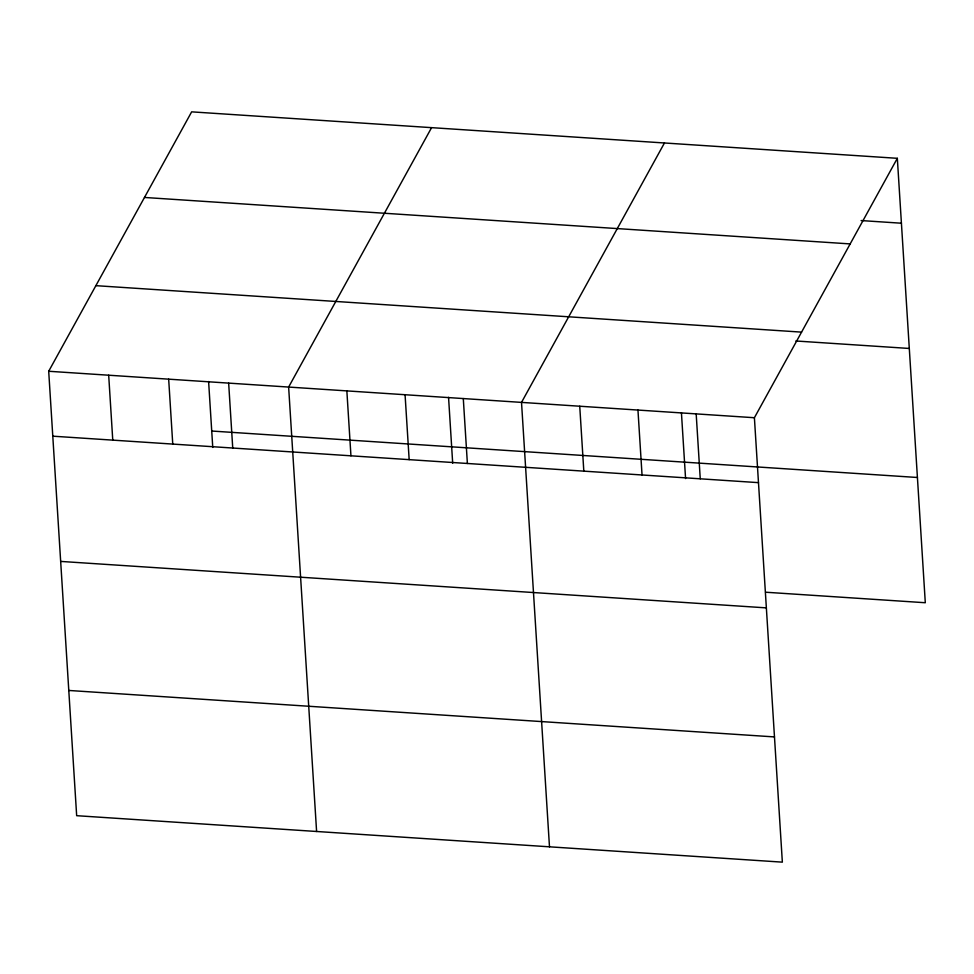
<?xml version="1.0" encoding="UTF-8"?>
<svg xmlns="http://www.w3.org/2000/svg" width="974" height="974" viewBox="0 0 974 974"><rect width="100%" height="100%" fill="white"/><g stroke="black" fill="none" stroke-linecap="round" stroke-linejoin="round"><path stroke-width="1.46" d="M897.334 158.312L754.4 417.724L782.353 862.148L76.666 815.688L48.7 371.264L191.647 111.852L897.334 158.312L925.3 602.736L765.564 592.216M431.579 127.643L288.633 387.055L316.599 831.492M664.463 142.971L521.516 402.396L549.482 846.82M861.113 220.562L901.425 223.216M144.469 197.454L850.168 243.914M95.866 285.662L801.565 332.122M795.843 340.985L909.302 348.461M48.7 371.264L754.4 417.724M211.723 431.032L917.423 477.491M52.779 436.182L758.478 482.641M60.668 561.414L766.355 607.873M68.777 690.456L774.476 736.916M696.179 413.889L700.257 478.806M681.423 412.647L685.574 478.563M637.958 410.054L642.036 474.971M579.737 406.231L583.816 471.136M463.295 398.561L467.386 463.478M448.551 397.319L452.691 463.234M405.074 394.726L409.165 459.643M346.854 390.891L350.944 455.808M228.659 383.111L232.737 448.028M208.606 381.516L212.758 447.431M168.672 379.166L172.751 444.071M108.686 375.209L112.765 440.126"/></g></svg>
